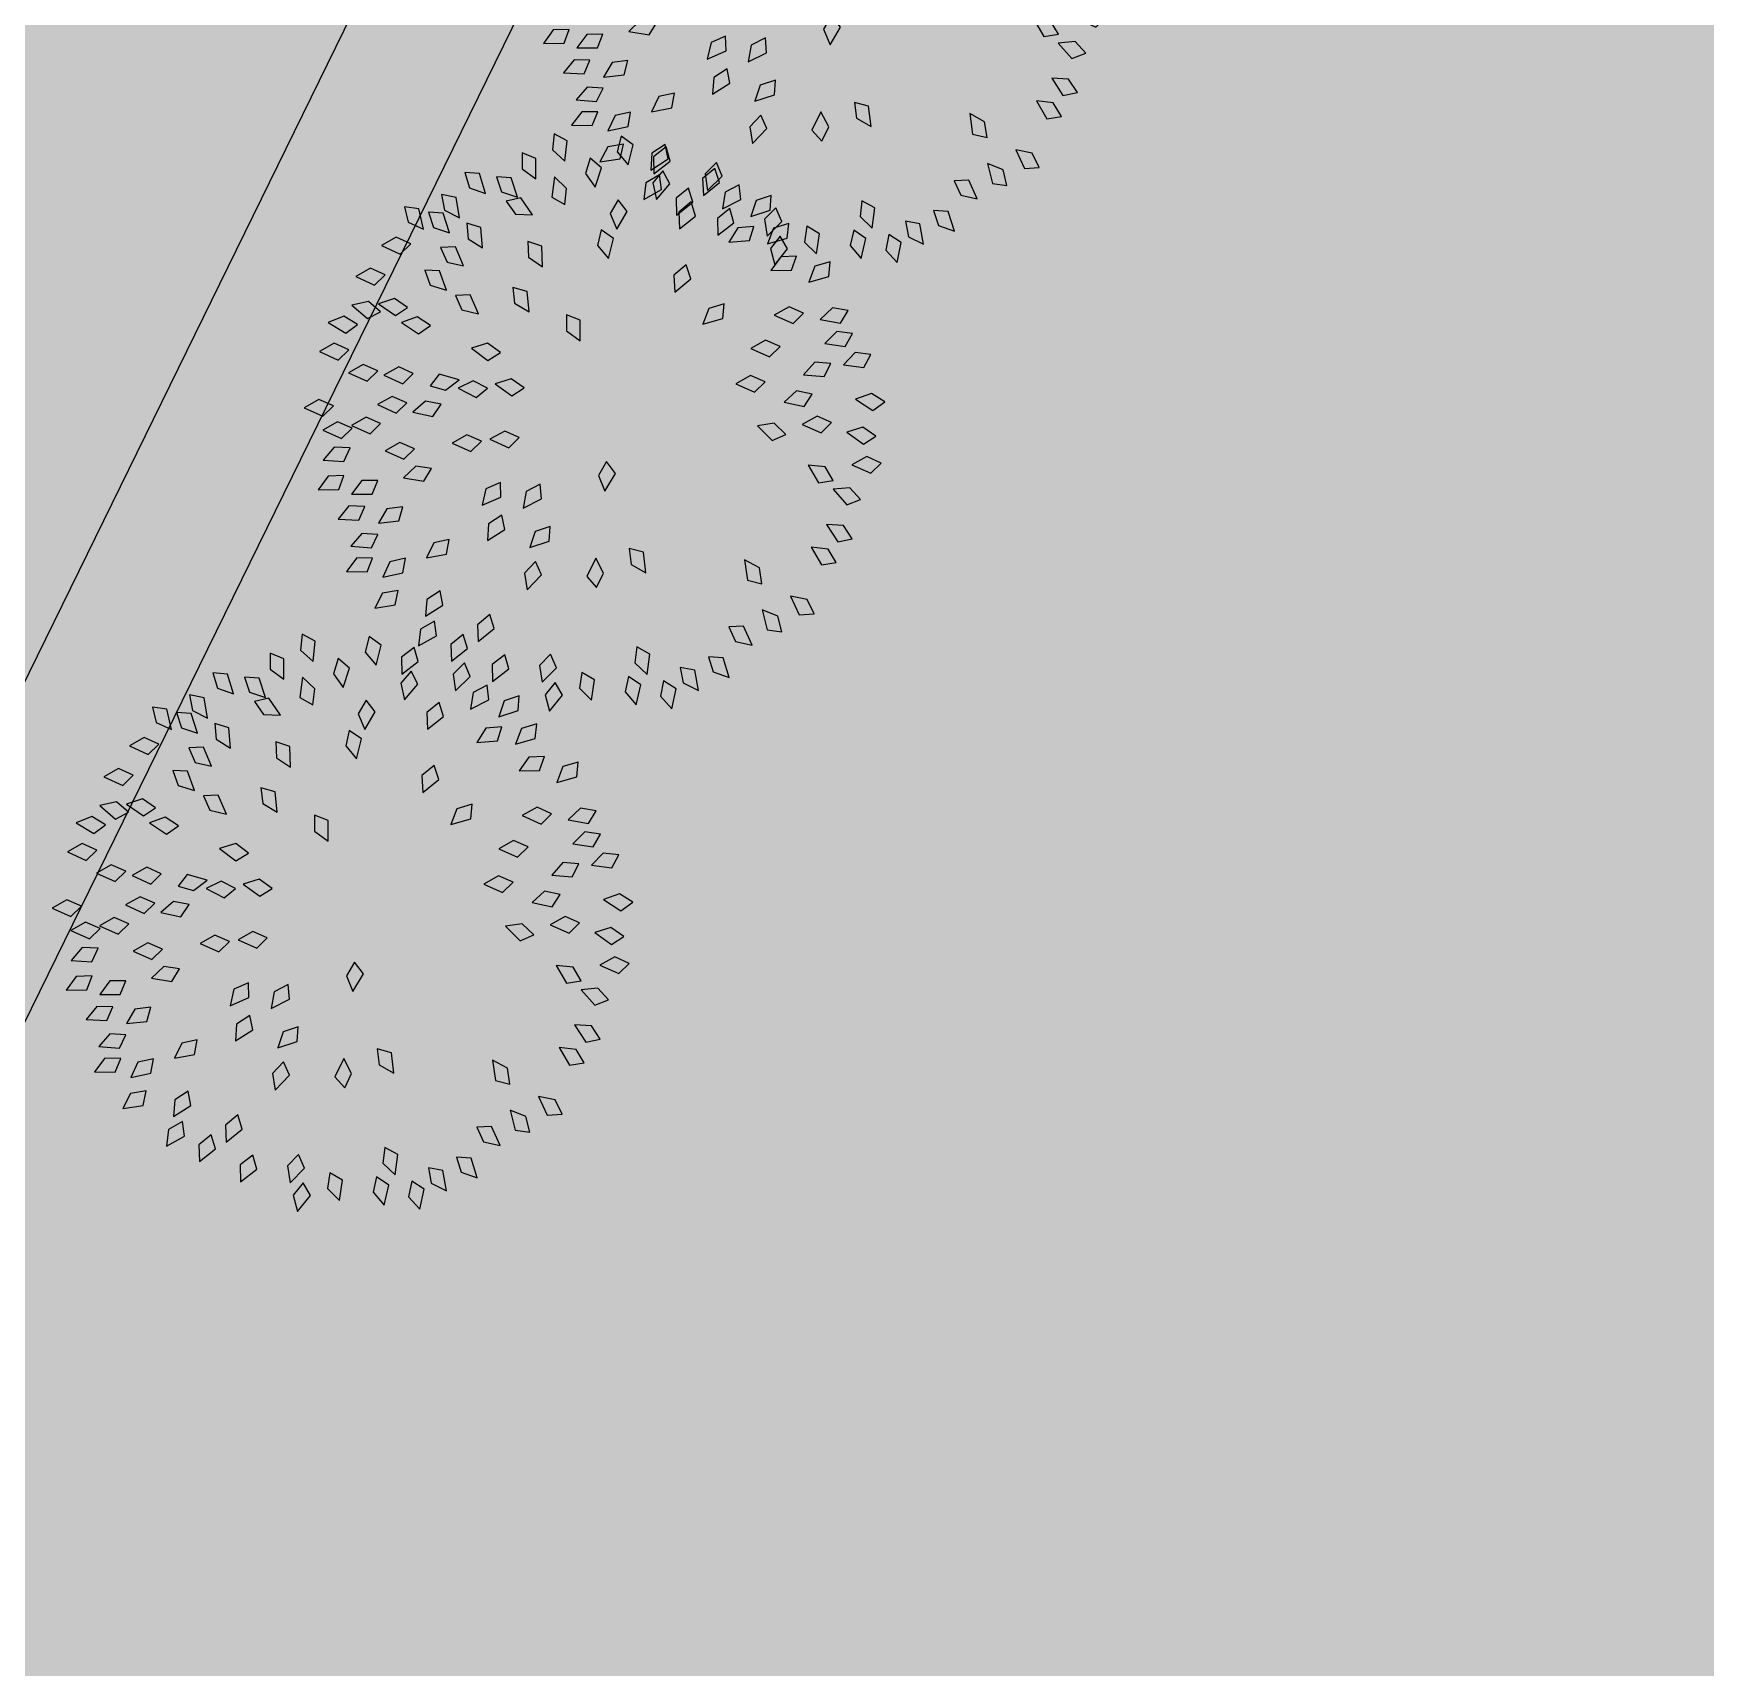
# Model space of a CAD drawing. Header units: millimetres. Extents: x 3866 to 35600, y -8896 to 9491.
# Drawn here: x 33123.42 to 33134.58, y -6726.35 to -6715.44 of the extents above; entities that cross this region are included whole.
import ezdxf

# ---------------------------------------------------------------- set-up
doc = ezdxf.new("R2010")
doc.units = ezdxf.units.MM
for name, color, linetype in [('A绿-TXT', 252, 'Continuous'), ('ВДМ', 7, 'Continuous'), ('майданчики заливка', 7, 'Continuous')]:
    doc.layers.add(name, color=color, linetype=linetype)

# ---------------------------------------------------------------- blocks, each defined once
blk = doc.blocks.new('A$C196E2D52')
at = {"layer": 'A绿-TXT', "color": 94, "linetype": 'ByBlock'}
for p, q in [((1150.8, 2202.6), (1118.7, 2131.4)), ((1182.1, 2146.6), (1150.8, 2202.6)), ((839.3, 2148.7), (841, 2070.6)), ((891.6, 2111.6), (839.3, 2148.7)), ((893.5, 2051.3), (891.6, 2111.6)), ((952.1, 2129.9), (947.5, 2052)), ((1001.3, 2088.8), (952.1, 2129.9)), ((1065.5, 2132.1), (1033.8, 2060.8)), ((1097.1, 2076.4), (1065.5, 2132.1)), ((1118.7, 2131.4), (1157.8, 2091.3)), ((1157.8, 2091.3), (1182.1, 2146.6)), ((1364.1, 2144.4), (1331.9, 2073.2)), ((1395.3, 2088.4), (1364.1, 2144.4)), ((1474.1, 2111.3), (1433.3, 2044.7)), ((1498.1, 2051.9), (1474.1, 2111.3)), ((530.3, 2042), (528.9, 1963.9)), ((581.1, 2002.9), (530.3, 2042)), ((728.4, 2072.9), (725.1, 1994.9)), ((778.3, 2032.7), (728.4, 2072.9)), ((776.4, 1972.3), (778.3, 2032.7)), ((841, 2070.6), (893.5, 2051.3)), ((947.5, 2052), (998.3, 2028.5)), ((998.3, 2028.5), (1001.3, 2088.8)), ((1033.8, 2060.8), (1073.2, 2020.9)), ((1073.2, 2020.9), (1097.1, 2076.4)), ((1283.5, 2034.2), (1251.4, 1963.1)), ((1314.8, 1978.3), (1283.5, 2034.2)), ((1331.9, 2073.2), (1371, 2033.2)), ((1371, 2033.2), (1395.3, 2088.4)), ((1433.3, 2044.7), (1467.2, 2000.1)), ((1467.2, 2000.1), (1498.1, 2051.9)), ((580.7, 1942.6), (581.1, 2002.9)), ((625.8, 2025.1), (619.9, 1947.3)), ((674.3, 1983.2), (625.8, 2025.1)), ((670.3, 1922.9), (674.3, 1983.2)), ((725.1, 1994.9), (776.4, 1972.3)), ((823.1, 2022.2), (822.8, 1944.1)), ((874.5, 1983.9), (823.1, 2022.2)), ((874.9, 1923.5), (874.5, 1983.9)), ((1083.7, 2023.3), (1052.3, 1951.9)), ((1115.5, 1967.7), (1083.7, 2023.3)), ((1091.7, 1912.2), (1115.5, 1967.7)), ((1290.5, 1923), (1314.8, 1978.3)), ((1540, 2021.1), (1488.8, 1962.2)), ((1553.9, 1958.6), (1540, 2021.1)), ((1648.6, 2006.1), (1616.4, 1935)), ((1679.8, 1950.2), (1648.6, 2006.1)), ((390.4, 1934.4), (402.8, 1857.3)), ((447.3, 1905), (390.4, 1934.4)), ((457.6, 1845.5), (447.3, 1905)), ((508.5, 1904.1), (524.6, 1827.7)), ((566.8, 1877.4), (508.5, 1904.1)), ((528.9, 1963.9), (580.7, 1942.6)), ((619.9, 1947.3), (670.3, 1922.9)), ((712.6, 1920.5), (721.4, 1842.9)), ((768.1, 1888.5), (712.6, 1920.5)), ((822.8, 1944.1), (874.9, 1923.5)), ((1052.3, 1951.9), (1091.7, 1912.2)), ((1163.2, 1924.6), (1130.5, 1853.7)), ((1194, 1868.3), (1163.2, 1924.6)), ((1251.4, 1963.1), (1290.5, 1923)), ((1488.8, 1962.2), (1514.8, 1912.6)), ((1545.1, 1920.6), (1500.6, 1856.5)), ((1514.8, 1912.6), (1553.9, 1958.6)), ((1565.7, 1859.9), (1545.1, 1920.6)), ((1616.4, 1935), (1655.5, 1894.9)), ((1655.5, 1894.9), (1679.8, 1950.2)), ((1766.2, 1909.5), (1734, 1838.4)), ((1797.4, 1853.6), (1766.2, 1909.5)), ((402.8, 1857.3), (457.6, 1845.5)), ((579.8, 1818.5), (566.8, 1877.4)), ((721.4, 1842.9), (775.5, 1828.5)), ((775.5, 1828.5), (768.1, 1888.5)), ((988, 1895.4), (955.9, 1824.3)), ((1019.3, 1839.5), (988, 1895.4)), ((995, 1784.2), (1019.3, 1839.5)), ((1130.5, 1853.7), (1169.3, 1813.3)), ((1169.3, 1813.3), (1194, 1868.3)), ((1274.2, 1899.6), (1242.1, 1828.4)), ((1305.5, 1843.6), (1274.2, 1899.6)), ((1281.2, 1788.4), (1305.5, 1843.6)), ((1500.6, 1856.5), (1531.7, 1810)), ((1531.7, 1810), (1565.7, 1859.9)), ((1773.1, 1798.3), (1797.4, 1853.6)), ((524.6, 1827.7), (579.8, 1818.5)), ((885.6, 1825.3), (872.1, 1748.4)), ((929.8, 1778.9), (885.6, 1825.3)), ((920, 1719.3), (929.8, 1778.9)), ((955.9, 1824.3), (995, 1784.2)), ((1134.1, 1790.7), (1117.4, 1714.4)), ((1176.3, 1742.4), (1134.1, 1790.7)), ((1242.1, 1828.4), (1281.2, 1788.4)), ((1474.5, 1833.7), (1430.9, 1769)), ((1495.9, 1773.3), (1474.5, 1833.7)), ((1734, 1838.4), (1773.1, 1798.3)), ((1854.2, 1808.1), (1828.8, 1749.2)), ((1912.9, 1822.4), (1854.2, 1808.1)), ((1904.9, 1767), (1912.9, 1822.4)), ((247.5, 1768.6), (285.7, 1700.5)), ((311.1, 1760.6), (247.5, 1768.6)), ((341.1, 1708.2), (311.1, 1760.6)), ((359.9, 1741.9), (401.9, 1676.1)), ((423.8, 1737.5), (359.9, 1741.9)), ((456.9, 1687), (423.8, 1737.5)), ((638.9, 1711.1), (581.1, 1738.9)), ((581.1, 1738.9), (595.8, 1662.2)), ((872.1, 1748.4), (920, 1719.3)), ((1117.4, 1714.4), (1164, 1683.3)), ((1164, 1683.3), (1176.3, 1742.4)), ((1234.4, 1724.2), (1217.8, 1666.2)), ((1278.6, 1689.8), (1234.4, 1724.2)), ((1430.9, 1769), (1462.7, 1722.9)), ((1462.7, 1722.9), (1495.9, 1773.3)), ((1615.6, 1724.4), (1597, 1663.1)), ((1672.2, 1745.2), (1615.6, 1724.4)), ((1670.5, 1689.3), (1672.2, 1745.2)), ((1828.8, 1749.2), (1904.9, 1767)), ((1892.2, 1731.1), (1834.9, 1712.1)), ((1888.7, 1675.2), (1892.2, 1731.1)), ((285.7, 1700.5), (341.1, 1708.2)), ((401.9, 1676.1), (456.9, 1687)), ((595.8, 1662.2), (650.8, 1652)), ((650.8, 1652), (638.9, 1711.1)), ((1217.8, 1666.2), (1256.4, 1615)), ((1256.4, 1615), (1278.6, 1689.8)), ((1597, 1663.1), (1670.5, 1689.3)), ((1703.6, 1660.1), (1689.1, 1597.7)), ((1758.8, 1684.7), (1703.6, 1660.1)), ((1760.7, 1628.7), (1758.8, 1684.7)), ((1834.9, 1712.1), (1814.4, 1651.3)), ((1814.4, 1651.3), (1888.7, 1675.2)), ((1900.4, 1670.6), (1871.1, 1613.6)), ((1959.9, 1681), (1900.4, 1670.6)), ((1948.1, 1626.2), (1959.9, 1681)), ((253.3, 1646), (189.2, 1643.9)), ((189.2, 1643.9), (237.7, 1582.7)), ((237.7, 1582.7), (291.2, 1599.1)), ((291.2, 1599.1), (253.3, 1646)), ((1016.8, 1640.9), (984.7, 1569.7)), ((1048.1, 1584.9), (1016.8, 1640.9)), ((1225.6, 1618.6), (1189.2, 1549.6)), ((1253.4, 1560.9), (1225.6, 1618.6)), ((1521.7, 1603.9), (1507.4, 1541.4)), ((1576.7, 1628.7), (1521.7, 1603.9)), ((1578.9, 1572.8), (1576.7, 1628.7)), ((1689.1, 1597.7), (1760.7, 1628.7)), ((1851.2, 1585.7), (1791.1, 1580.5)), ((1834.8, 1532.2), (1851.2, 1585.7)), ((1871.1, 1613.6), (1948.1, 1626.2)), ((2043, 1593.4), (1985.4, 1575.2)), ((2038.7, 1537.6), (2043, 1593.4)), ((327.8, 1545), (263.7, 1542.1)), ((263.7, 1542.1), (313, 1481.5)), ((366.3, 1498.6), (327.8, 1545)), ((780.8, 1527.7), (811.8, 1456.1)), ((843.3, 1513.2), (780.8, 1527.7)), ((984.7, 1569.7), (1023.8, 1529.6)), ((1023.8, 1529.6), (1048.1, 1584.9)), ((1189.2, 1549.6), (1225.7, 1507.2)), ((1225.7, 1507.2), (1253.4, 1560.9)), ((1376.9, 1567.8), (1330.2, 1505.2)), ((1395.4, 1506.4), (1376.9, 1567.8)), ((1507.4, 1541.4), (1578.9, 1572.8)), ((1791.1, 1580.5), (1757, 1526.3)), ((1757, 1526.3), (1834.8, 1532.2)), ((1985.4, 1575.2), (1964, 1514.7)), ((1964, 1514.7), (2038.7, 1537.6)), ((176.6, 1489.3), (112.5, 1488)), ((112.5, 1488), (160.2, 1426.2)), ((213.9, 1441.9), (176.6, 1489.3)), ((313, 1481.5), (366.3, 1498.6)), ((647.1, 1507.2), (689.1, 1441.3)), ((711, 1502.7), (647.1, 1507.2)), ((744, 1452.1), (711, 1502.7)), ((867.8, 1458), (843.3, 1513.2)), ((1031.1, 1497.6), (998.9, 1426.4)), ((1062.3, 1441.6), (1031.1, 1497.6)), ((1241.7, 1477.8), (1195.7, 1414.7)), ((1260.9, 1416.7), (1241.7, 1477.8)), ((1330.2, 1505.2), (1359.8, 1457.7)), ((1359.8, 1457.7), (1395.4, 1506.4)), ((2027.2, 1473.1), (1969.8, 1454.3)), ((2023.5, 1417.3), (2027.2, 1473.1)), ((160.2, 1426.2), (213.9, 1441.9)), ((689.1, 1441.3), (744, 1452.1)), ((811.8, 1456.1), (867.8, 1458)), ((998.9, 1426.4), (1038, 1386.4)), ((1038, 1386.4), (1062.3, 1441.6)), ((1195.7, 1414.7), (1225.8, 1367.5)), ((1225.8, 1367.5), (1260.9, 1416.7)), ((1547, 1404), (1514.2, 1348.9)), ((1607.1, 1410.5), (1547, 1404)), ((1591.9, 1356.7), (1607.1, 1410.5)), ((1885, 1400.7), (1883, 1336.6)), ((1934.3, 1435.6), (1885, 1400.7)), ((1947.2, 1381.1), (1934.3, 1435.6)), ((1969.8, 1454.3), (1949.1, 1393.6)), ((1949.1, 1393.6), (2023.5, 1417.3)), ((523.9, 1366.5), (460.7, 1356.1)), ((460.7, 1356.1), (516.8, 1301.7)), ((567.7, 1324.9), (523.9, 1366.5)), ((620.7, 1347), (644.7, 1272.7)), ((681.5, 1326.6), (620.7, 1347)), ((770.3, 1372.1), (805, 1302.2)), ((833.4, 1360.9), (770.3, 1372.1)), ((860.8, 1307.1), (833.4, 1360.9)), ((1514.2, 1348.9), (1591.9, 1356.7)), ((1721.4, 1351), (1685.3, 1298)), ((1781.7, 1354), (1721.4, 1351)), ((1763.3, 1301.1), (1781.7, 1354)), ((1883, 1336.6), (1947.2, 1381.1)), ((2057.2, 1375.4), (2018.7, 1324.2)), ((2117.6, 1375.5), (2057.2, 1375.4)), ((2096.7, 1323.6), (2117.6, 1375.5)), ((62, 1287.8), (0, 1271.6)), ((0, 1271.6), (60.9, 1222.7)), ((109.4, 1250.5), (62, 1287.8)), ((172.9, 1310), (109.5, 1300.3)), ((109.5, 1300.3), (164.9, 1245.3)), ((216.1, 1267.9), (172.9, 1310)), ((516.8, 1301.7), (567.7, 1324.9)), ((644.7, 1272.7), (700.6, 1269.3)), ((700.6, 1269.3), (681.5, 1326.6)), ((805, 1302.2), (860.8, 1307.1)), ((1685.3, 1298), (1763.3, 1301.1)), ((2018.7, 1324.2), (2096.7, 1323.6)), ((60.9, 1222.7), (109.4, 1250.5)), ((164.9, 1245.3), (216.1, 1267.9)), ((1443.2, 1207), (1405, 1155.6)), ((1503.6, 1207.5), (1443.2, 1207)), ((1483.1, 1155.4), (1503.6, 1207.5)), ((1949.3, 1263.2), (1922.1, 1214.3)), ((1922.1, 1214.3), (1982, 1206.8)), ((2026.6, 1252.8), (1949.3, 1263.2)), ((1982, 1206.8), (2026.6, 1252.8)), ((2129.6, 1260.2), (2086.1, 1213.1)), ((2086.1, 1213.1), (2163.8, 1204.7)), ((2189.7, 1254.3), (2129.6, 1260.2)), ((2163.8, 1204.7), (2189.7, 1254.3)), ((86.9, 1158.3), (41.4, 1113.2)), ((146.7, 1149.7), (86.9, 1158.3)), ((118.5, 1101.3), (146.7, 1149.7)), ((1405, 1155.6), (1483.1, 1155.4)), ((41.4, 1113.2), (118.5, 1101.3)), ((510.9, 1130.7), (469.5, 1093)), ((469.5, 1093), (523.9, 1066.9)), ((580.9, 1096.2), (510.9, 1130.7)), ((523.9, 1066.9), (580.9, 1096.2)), ((894.2, 1086.4), (835.1, 1061.8)), ((946.4, 1056), (894.2, 1086.4)), ((1766.3, 1089.2), (1717.1, 1048.1)), ((1825.1, 1075.4), (1766.3, 1089.2)), ((2039.5, 1135.6), (1987.1, 1098.6)), ((1987.1, 1098.6), (2061.3, 1074.2)), ((2097, 1117.3), (2039.5, 1135.6)), ((2061.3, 1074.2), (2097, 1117.3)), ((835.1, 1061.8), (902.1, 1021.7)), ((902.1, 1021.7), (946.4, 1056)), ((1717.1, 1048.1), (1792.9, 1029.6)), ((1792.9, 1029.6), (1825.1, 1075.4)), ((1888, 1041.5), (1828.7, 1017.1)), ((1828.7, 1017.1), (1895.6, 976.8)), ((1940, 1010.9), (1888, 1041.5)), ((2121.9, 1014.7), (2072.3, 974.1)), ((2180.6, 1000.5), (2121.9, 1014.7)), ((73.2, 985), (24.4, 943.4)), ((132.1, 971.9), (73.2, 985)), ((100.4, 925.7), (132.1, 971.9)), ((556.6, 961.8), (525, 906)), ((616.5, 969.6), (556.6, 961.8)), ((602.5, 915.4), (616.5, 969.6)), ((1895.6, 976.8), (1940, 1010.9)), ((2072.3, 974.1), (2148, 955)), ((2148, 955), (2180.6, 1000.5)), ((24.4, 943.4), (100.4, 925.7)), ((183.6, 948.1), (139.1, 901.9)), ((139.1, 901.9), (216.6, 891.9)), ((243.5, 941), (183.6, 948.1)), ((216.6, 891.9), (243.5, 941)), ((525, 906), (602.5, 915.4)), ((56.4, 850.4), (8.7, 807.6)), ((115.7, 838.9), (56.4, 850.4)), ((85.2, 791.9), (115.7, 838.9)), ((2003.7, 880.4), (1941.2, 866.3)), ((1941.2, 866.3), (2000.3, 815.3)), ((2000.3, 815.3), (2049.8, 841.4)), ((2049.8, 841.4), (2003.7, 880.4)), ((2102.7, 877), (2038.6, 876)), ((2038.6, 876), (2086.1, 814)), ((2086.1, 814), (2139.9, 829.4)), ((2139.9, 829.4), (2102.7, 877)), ((8.7, 807.6), (85.2, 791.9)), ((107, 764.4), (78.6, 707)), ((166.3, 775.7), (107, 764.4)), ((155.4, 720.8), (166.3, 775.7)), ((1653.2, 799.8), (1589.2, 796.1)), ((1589.2, 796.1), (1639.2, 736.1)), ((1692.3, 753.7), (1653.2, 799.8)), ((1893.1, 781.2), (1829.1, 778.9)), ((1829.1, 778.9), (1877.8, 717.9)), ((1931.3, 734.4), (1893.1, 781.2)), ((78.6, 707), (155.4, 720.8)), ((1639.2, 736.1), (1692.3, 753.7)), ((1877.8, 717.9), (1931.3, 734.4)), ((149.2, 650.8), (128.2, 590.3)), ((206.7, 669.3), (149.2, 650.8)), ((202.7, 613.5), (206.7, 669.3)), ((1467.8, 690.2), (1488.9, 615)), ((1527.7, 667.4), (1467.8, 690.2)), ((1544.6, 609.4), (1527.7, 667.4)), ((2038.2, 681.3), (1974.7, 672.5)), ((1974.7, 672.5), (2029.3, 616.7)), ((2029.3, 616.7), (2080.9, 638.6)), ((2080.9, 638.6), (2038.2, 681.3)), ((128.2, 590.3), (202.7, 613.5)), ((319.4, 591.5), (264.5, 566.3)), ((322, 535.6), (319.4, 591.5)), ((1488.9, 615), (1544.6, 609.4)), ((1778.8, 591.3), (1785, 513.5)), ((1833.2, 557.4), (1778.8, 591.3)), ((1904.9, 615.2), (1941.1, 546)), ((1968.2, 605.3), (1904.9, 615.2)), ((1996.8, 552.1), (1968.2, 605.3)), ((264.5, 566.3), (250.8, 503.7)), ((250.8, 503.7), (322, 535.6)), ((496.4, 521), (483.5, 466.5)), ((573.7, 532), (496.4, 521)), ((543.2, 475.6), (573.7, 532)), ((1241.9, 565.6), (1209.8, 494.4)), ((1273.2, 509.6), (1241.9, 565.6)), ((1248.9, 454.3), (1273.2, 509.6)), ((1376, 508.4), (1343.8, 437.2)), ((1407.2, 452.4), (1376, 508.4)), ((1785, 513.5), (1838.6, 497.3)), ((1838.6, 497.3), (1833.2, 557.4)), ((1876.1, 508.7), (1900.5, 434.6)), ((1937, 488.6), (1876.1, 508.7)), ((1941.1, 546), (1996.8, 552.1)), ((309.1, 446.3), (301.6, 390.9)), ((385, 464.8), (309.1, 446.3)), ((360.1, 405.7), (385, 464.8)), ((483.5, 466.5), (543.2, 475.6)), ((1082.1, 482.6), (1027.1, 427.2)), ((1091.8, 419.3), (1082.1, 482.6)), ((1209.8, 494.4), (1248.9, 454.3)), ((1382.9, 397.1), (1407.2, 452.4)), ((1772.4, 445.1), (1793.9, 370)), ((1832.4, 422.6), (1772.4, 445.1)), ((1956.4, 431.5), (1937, 488.6)), ((301.6, 390.9), (360.1, 405.7)), ((1027.1, 427.2), (1049.7, 376)), ((1049.7, 376), (1091.8, 419.3)), ((1172, 382.4), (1156.1, 305.9)), ((1214.7, 334.6), (1172, 382.4)), ((1343.8, 437.2), (1382.9, 397.1)), ((1502, 419.3), (1469.8, 348.1)), ((1533.2, 363.3), (1502, 419.3)), ((1671.2, 431.8), (1673.2, 353.8)), ((1723.6, 395), (1671.2, 431.8)), ((1725.8, 334.7), (1723.6, 395)), ((1849.6, 364.7), (1832.4, 422.6)), ((1900.5, 434.6), (1956.4, 431.5)), ((436.4, 357.5), (365.6, 324.6)), ((365.6, 324.6), (369.1, 268.7)), ((423.6, 294.7), (436.4, 357.5)), ((1203, 275.4), (1214.7, 334.6)), ((1469.8, 348.1), (1509, 308.1)), ((1509, 308.1), (1533.2, 363.3)), ((1673.2, 353.8), (1725.8, 334.7)), ((1793.9, 370), (1849.6, 364.7)), ((369.1, 268.7), (423.6, 294.7)), ((622, 279.3), (554.6, 239.8)), ((615.1, 215.5), (622, 279.3)), ((933.7, 290.6), (866.4, 251.1)), ((926.9, 226.9), (933.7, 290.6)), ((1087.4, 313.2), (1055.3, 242.1)), ((1118.6, 257.3), (1087.4, 313.2)), ((1094.4, 202), (1118.6, 257.3)), ((1156.1, 305.9), (1203, 275.4)), ((1276.3, 307.9), (1268.9, 230.2)), ((1324, 265.1), (1276.3, 307.9)), ((1318.9, 204.9), (1324, 265.1)), ((1627.6, 288.1), (1648.4, 212.8)), ((1687.4, 265), (1627.6, 288.1)), ((1704, 207), (1687.4, 265)), ((554.6, 239.8), (563.4, 184.5)), ((563.4, 184.5), (615.1, 215.5)), ((708.3, 220.8), (642.7, 178.5)), ((704.2, 156.9), (708.3, 220.8)), ((841.5, 196.5), (783.2, 144.6)), ((847.3, 132.7), (841.5, 196.5)), ((866.4, 251.1), (875.2, 195.8)), ((875.2, 195.8), (926.9, 226.9)), ((1055.3, 242.1), (1094.4, 202)), ((1268.9, 230.2), (1318.9, 204.9)), ((1395, 227.7), (1383.4, 150.5)), ((1440.3, 182.3), (1395, 227.7)), ((1486, 245.3), (1472.3, 168.4)), ((1530, 198.7), (1486, 245.3)), ((1520, 139.2), (1530, 198.7)), ((1648.4, 212.8), (1704, 207)), ((642.7, 178.5), (653.8, 123.6)), ((653.8, 123.6), (704.2, 156.9)), ((783.2, 144.6), (802.6, 92.1)), ((802.6, 92.1), (847.3, 132.7)), ((1057.8, 144.2), (1012.5, 80.6)), ((1077.6, 83.2), (1057.8, 144.2)), ((1313.4, 156.9), (1303.7, 79.4)), ((1359.8, 112.7), (1313.4, 156.9)), ((1383.4, 150.5), (1431.9, 122.5)), ((1431.9, 122.5), (1440.3, 182.3)), ((1472.3, 168.4), (1520, 139.2)), ((934.3, 124.8), (902.2, 53.6)), ((965.6, 68.8), (934.3, 124.8)), ((941.3, 13.5), (965.6, 68.8)), ((1012.5, 80.6), (1043.1, 33.7)), ((1043.1, 33.7), (1077.6, 83.2)), ((1182.9, 111), (1140.5, 45.4)), ((1205.5, 51.1), (1182.9, 111)), ((1303.7, 79.4), (1352.9, 52.7)), ((1352.9, 52.7), (1359.8, 112.7)), ((902.2, 53.6), (941.3, 13.5)), ((1140.5, 45.4), (1173.3, 0)), ((1173.3, 0), (1205.5, 51.1))]:
    blk.add_line(p, q, dxfattribs=at)

msp = doc.modelspace()

# ---------------------------------------------------------------- hatches: boundary and pattern name
at = {"layer": 'ВДМ', "true_color": 0x139b48, "transparency": 33554585}
h = msp.add_hatch(color=114, dxfattribs=at)
h.dxf.hatch_style = 1
h.paths.add_polyline_path([(33168.196, -6693.7), (33159.494, -6693.7, -0.48903), (33150.149, -6700.969), (33147.997, -6707.053), (33133.2, -6701.986), (33135.35, -6695.909), (33133.505, -6695.275), (33131.917, -6699.89), (33129.61, -6699.096), (33127.303, -6698.304), (33128.89, -6693.689), (33127.88, -6693.342, 0.162862), (33126.918, -6694.603), (33124.192, -6702.592, -0.414214), (33121.019, -6704.151), (33115.415, -6702.239), (33115.297, -6702.584), (33116.195, -6703.024), (33128.587, -6709.098), (33129.485, -6709.538), (33123.731, -6721.277), (33123.291, -6722.175), (33123.291, -6737.258), (33168.196, -6737.258)])
at = {"layer": 'ВДМ', "transparency": 33554585}
h = msp.add_hatch(color=9, dxfattribs=at)
h.dxf.hatch_style = 1
h.paths.add_polyline_path([(33109.999, -6715.659), (33123.291, -6722.175), (33123.731, -6721.277), (33129.485, -6709.538), (33128.587, -6709.098), (33122.833, -6720.836), (33110.442, -6714.763), (33116.195, -6703.024), (33115.297, -6702.584), (33108.465, -6716.417, -0.414214), (33107.795, -6716.644), (33106.519, -6716.014, -0.413327), (33106.292, -6715.345), (33111.24, -6705.25), (33100.688, -6700.089), (33098.369, -6704.833), (33096.884, -6707.869, -0.226063), (33096.548, -6708.136), (33092.65, -6709.035, -0.173141), (33092.316, -6708.996), (33080.856, -6703.332), (33080.856, -6703.332), (33082.895, -6699.206), (33084.562, -6700.036, 1.802326), (33080.771, -6698.15), (33082.448, -6698.984), (33080.408, -6703.11), (33078.709, -6702.27), (33075.051, -6700.462), (33072.145, -6699.026), (33072.145, -6699.365, 0.285316), (33072.841, -6700.485), (33077.673, -6702.874), (33114.01, -6720.833), (33116.252, -6721.94, 0.33288), (33115.569, -6720.503), (33110.645, -6718.052), (33109.176, -6717.326)])
h.paths.add_polyline_path([(33104.817, -6715.173), (33100.436, -6713.009, -0.414214), (33100.209, -6712.339), (33101.235, -6710.261), (33102.046, -6708.623, -0.288428), (33102.5, -6708.345), (33105.491, -6708.381, -0.111172), (33105.704, -6708.432), (33107.659, -6709.387, -0.414214), (33107.888, -6710.056), (33106.523, -6712.847), (33105.487, -6714.946, -0.414214)], flags=16)
h.paths.add_polyline_path([(33108.009, -6708.671), (33106.054, -6707.715, 0.111862), (33105.839, -6707.665), (33102.312, -6707.632, -0.225098), (33101.927, -6707.445), (33099.819, -6704.817, -0.291232), (33099.761, -6704.283), (33100.988, -6701.792, -0.41339), (33101.656, -6701.564), (33109.587, -6705.443, -0.414214), (33109.817, -6706.112), (33108.678, -6708.442, -0.414214)], flags=16)
h.paths.add_polyline_path([(33099.402, -6711.941, -0.414295), (33098.732, -6712.167), (33095.006, -6710.326, -0.704825), (33095.115, -6709.39), (33097.168, -6708.917, 0.226063), (33097.504, -6708.649), (33097.588, -6708.478), (33099.027, -6705.535), (33099.407, -6705.721), (33101.094, -6707.854, -0.288707), (33101.152, -6708.384), (33100.427, -6709.866)], flags=16)
h.paths.add_polyline_path([(33084.536, -6699.44), (33081.262, -6697.829, -1.535529)], flags=16)
at = {"layer": 'майданчики заливка', "transparency": 33554585}
h = msp.add_hatch(color=106, dxfattribs=at)
h.dxf.hatch_style = 1
h.paths.add_polyline_path([(33134.054, -6669.516), (33117.525, -6669.516), (33117.525, -6683.094), (33134.068, -6683.078)])
h.paths.add_polyline_path([(33128.587, -6709.098), (33122.391, -6706.061), (33116.637, -6717.8), (33122.833, -6720.836)])
h.paths.add_polyline_path([(33122.391, -6706.061), (33116.195, -6703.024), (33110.442, -6714.763), (33116.637, -6717.8)])

# ---------------------------------------------------------------- linework, layer by layer
msp.add_lwpolyline([(33116.195, -6703.024), (33110.442, -6714.763), (33122.833, -6720.836), (33128.587, -6709.098)], close=True)
for points in [[(33129.485, -6709.538), (33123.731, -6721.277)], [(33123.731, -6721.277), (33123.291, -6722.175)]]:
    msp.add_lwpolyline(points)

# ---------------------------------------------------------------- block references
at = {"layer": 'A绿-TXT', "color": 116, "lineweight": 9, "true_color": 0x136734, "xscale": 0.00176, "yscale": 0.00176, "zscale": 0.00176, "rotation": 90}
for p in [(33130.602, -6716.987), (33129.099, -6719.966), (33127.417, -6723.306)]:
    msp.add_blockref('A$C196E2D52', p, dxfattribs=at)

doc.saveas('drawing.dxf')
